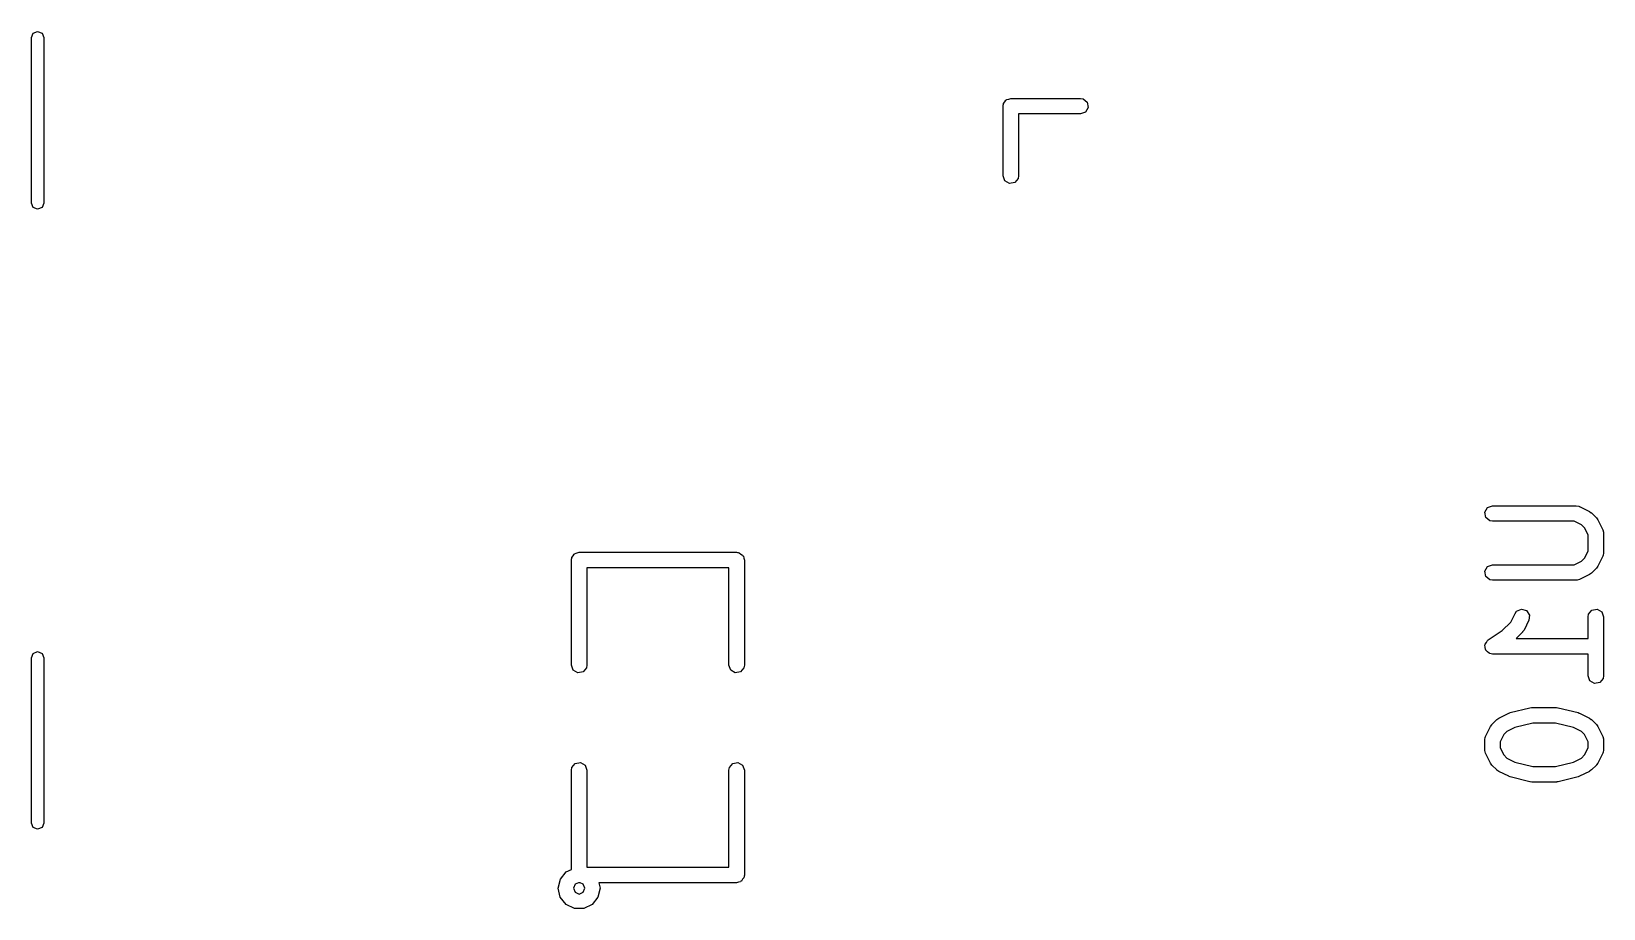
# Model space of a CAD drawing. Extents: x 0.15 to 2.92, y 0.08 to 4.24.
# Drawn here: x 0.151 to 0.75, y 2.411 to 2.745 of the extents above; entities that cross this region are included whole.
import ezdxf

# ---------------------------------------------------------------- set-up
doc = ezdxf.new("R2010")
doc.units = 0
doc.header["$MEASUREMENT"] = 0
doc.layers.add('BLACK', color=7, linetype='CONTINUOUS')

msp = doc.modelspace()

# ---------------------------------------------------------------- linework, layer by layer
at = {"layer": 'BLACK', "linetype": 'CONTINUOUS'}
for p, q in [((0.151339, 2.7424), (0.15203, 2.74407)), ((0.15203, 2.74407), (0.153701, 2.74476)), ((0.153701, 2.74476), (0.155371, 2.74407)), ((0.155371, 2.74407), (0.156063, 2.7424)), ((0.151339, 2.67941), (0.151339, 2.7424)), ((0.156063, 2.7424), (0.156063, 2.67941)), ((0.52374, 2.71899), (0.524461, 2.71926)), ((0.524461, 2.71926), (0.551035, 2.71926)), ((0.551035, 2.71926), (0.552045, 2.71908)), ((0.521508, 2.7163), (0.521576, 2.71669)), ((0.521508, 2.68973), (0.521508, 2.7163)), ((0.521553, 2.71682), (0.521618, 2.71693)), ((0.521576, 2.71669), (0.521553, 2.71682)), ((0.521618, 2.71693), (0.521686, 2.71731)), ((0.521686, 2.71731), (0.522179, 2.7179)), ((0.522179, 2.7179), (0.522563, 2.71857)), ((0.522563, 2.71857), (0.522813, 2.71866)), ((0.522813, 2.71866), (0.522984, 2.71886)), ((0.522984, 2.71886), (0.52374, 2.71899)), ((0.551035, 2.71335), (0.527413, 2.71335)), ((0.527413, 2.71335), (0.527413, 2.68973)), ((0.552933, 2.71404), (0.551035, 2.71335)), ((0.552045, 2.71908), (0.553593, 2.71778)), ((0.553943, 2.71579), (0.552933, 2.71404)), ((0.553593, 2.71778), (0.553943, 2.71579)), ((0.522199, 2.68783), (0.521508, 2.68973)), ((0.527413, 2.68973), (0.527235, 2.68872)), ((0.523948, 2.68682), (0.522199, 2.68783)), ((0.525937, 2.68717), (0.523948, 2.68682)), ((0.527235, 2.68872), (0.525937, 2.68717)), ((0.15203, 2.67774), (0.151339, 2.67941)), ((0.153701, 2.67705), (0.15203, 2.67774)), ((0.155371, 2.67774), (0.153701, 2.67705)), ((0.156063, 2.67941), (0.155371, 2.67774)), ((0.705032, 2.56166), (0.706042, 2.56341)), ((0.706042, 2.56341), (0.70794, 2.5641)), ((0.70794, 2.5641), (0.739811, 2.5641)), ((0.739811, 2.5641), (0.740821, 2.56392)), ((0.740821, 2.56392), (0.740956, 2.56381)), ((0.740956, 2.56381), (0.741132, 2.56379)), ((0.741132, 2.56379), (0.744881, 2.56192)), ((0.705383, 2.55967), (0.705032, 2.56166)), ((0.70693, 2.55837), (0.705383, 2.55967)), ((0.70794, 2.5582), (0.70693, 2.55837)), ((0.739114, 2.5582), (0.70794, 2.5582)), ((0.741812, 2.55685), (0.739114, 2.5582)), ((0.744881, 2.56192), (0.74559, 2.56139)), ((0.74559, 2.56139), (0.745649, 2.56136)), ((0.745649, 2.56136), (0.747523, 2.55949)), ((0.747523, 2.55949), (0.74803, 2.55876)), ((0.74803, 2.55876), (0.748076, 2.55872)), ((0.748076, 2.55872), (0.749951, 2.55497)), ((0.743009, 2.55565), (0.741812, 2.55685)), ((0.744357, 2.55295), (0.743009, 2.55565)), ((0.744357, 2.54685), (0.744357, 2.55295)), ((0.749951, 2.55497), (0.750244, 2.55399)), ((0.750244, 2.55399), (0.750203, 2.55382)), ((0.750203, 2.55382), (0.750263, 2.55365)), ((0.750263, 2.55365), (0.750263, 2.54615)), ((0.357718, 2.545), (0.358102, 2.54567)), ((0.358102, 2.54567), (0.358352, 2.54576)), ((0.358352, 2.54576), (0.358524, 2.54596)), ((0.358524, 2.54596), (0.359279, 2.5461)), ((0.359279, 2.5461), (0.36, 2.54636)), ((0.36, 2.54636), (0.42, 2.54636)), ((0.42, 2.54636), (0.420384, 2.54629)), ((0.420384, 2.54629), (0.420513, 2.54631)), ((0.420513, 2.54631), (0.420626, 2.54625)), ((0.420626, 2.54625), (0.42101, 2.54618)), ((0.42101, 2.54618), (0.421598, 2.54569)), ((0.421598, 2.54569), (0.422262, 2.5453)), ((0.743009, 2.54415), (0.744357, 2.54685)), ((0.750263, 2.54615), (0.750085, 2.54514)), ((0.357047, 2.54341), (0.357115, 2.54379)), ((0.357047, 2.50341), (0.357047, 2.54341)), ((0.357092, 2.54392), (0.357158, 2.54403)), ((0.357115, 2.54379), (0.357092, 2.54392)), ((0.357158, 2.54403), (0.357225, 2.54442)), ((0.357225, 2.54442), (0.357718, 2.545)), ((0.417047, 2.54045), (0.362953, 2.54045)), ((0.362953, 2.54045), (0.362953, 2.50341)), ((0.417047, 2.50341), (0.417047, 2.54045)), ((0.422262, 2.5453), (0.422353, 2.54505)), ((0.422353, 2.54505), (0.422557, 2.54488)), ((0.422557, 2.54488), (0.42269, 2.54413)), ((0.42269, 2.54413), (0.422953, 2.54341)), ((0.422953, 2.54341), (0.422953, 2.50341)), ((0.705032, 2.53917), (0.706042, 2.54091)), ((0.706042, 2.54091), (0.70794, 2.54161)), ((0.70794, 2.54161), (0.739114, 2.54161)), ((0.739114, 2.54161), (0.741812, 2.54295)), ((0.741812, 2.54295), (0.743009, 2.54415)), ((0.747523, 2.54031), (0.745649, 2.53844)), ((0.747551, 2.54037), (0.747523, 2.54031)), ((0.748076, 2.54108), (0.747551, 2.54037)), ((0.749951, 2.54483), (0.748076, 2.54108)), ((0.749971, 2.54501), (0.749951, 2.54483)), ((0.750085, 2.54514), (0.749971, 2.54501)), ((0.705383, 2.53718), (0.705032, 2.53917)), ((0.70693, 2.53588), (0.705383, 2.53718)), ((0.70794, 2.5357), (0.70693, 2.53588)), ((0.739811, 2.5357), (0.70794, 2.5357)), ((0.739977, 2.53576), (0.739811, 2.5357)), ((0.740149, 2.53572), (0.739977, 2.53576)), ((0.741132, 2.53601), (0.740149, 2.53572)), ((0.744881, 2.53789), (0.741132, 2.53601)), ((0.744926, 2.53793), (0.744881, 2.53789)), ((0.745649, 2.53844), (0.744926, 2.53793)), ((0.714887, 2.51978), (0.716548, 2.5231)), ((0.716548, 2.5231), (0.717159, 2.52392)), ((0.717159, 2.52392), (0.719012, 2.52473)), ((0.719012, 2.52473), (0.720948, 2.52415)), ((0.720948, 2.52415), (0.722061, 2.52247)), ((0.722061, 2.52247), (0.72183, 2.52046)), ((0.744357, 2.52178), (0.744536, 2.52279)), ((0.744357, 2.51348), (0.744357, 2.52178)), ((0.744536, 2.52279), (0.745834, 2.52434)), ((0.745834, 2.52434), (0.747823, 2.52469)), ((0.747823, 2.52469), (0.749572, 2.52368)), ((0.749572, 2.52368), (0.750263, 2.52178)), ((0.750263, 2.52178), (0.750263, 2.49928)), ((0.706302, 2.51299), (0.711683, 2.51658)), ((0.711683, 2.51658), (0.714887, 2.51978)), ((0.719402, 2.51594), (0.716944, 2.51348)), ((0.719429, 2.516), (0.719402, 2.51594)), ((0.719955, 2.51671), (0.719429, 2.516)), ((0.72183, 2.52046), (0.719955, 2.51671)), ((0.705032, 2.51104), (0.705117, 2.51119)), ((0.705181, 2.5102), (0.705032, 2.51104)), ((0.705106, 2.51136), (0.705614, 2.51205)), ((0.705117, 2.51119), (0.705106, 2.51136)), ((0.705236, 2.50934), (0.705181, 2.5102)), ((0.705614, 2.51205), (0.706042, 2.51279)), ((0.706042, 2.51279), (0.706202, 2.51285)), ((0.706202, 2.51285), (0.706302, 2.51299)), ((0.716944, 2.51348), (0.744357, 2.51348)), ((0.151339, 2.50618), (0.15203, 2.50785)), ((0.151339, 2.44319), (0.151339, 2.50618)), ((0.15203, 2.50785), (0.153701, 2.50854)), ((0.153701, 2.50854), (0.155371, 2.50785)), ((0.155371, 2.50785), (0.156063, 2.50618)), ((0.156063, 2.50618), (0.156063, 2.44319)), ((0.705354, 2.50922), (0.705236, 2.50934)), ((0.705383, 2.50905), (0.705354, 2.50922)), ((0.706039, 2.5085), (0.705383, 2.50905)), ((0.706631, 2.50788), (0.706039, 2.5085)), ((0.7068, 2.50787), (0.706631, 2.50788)), ((0.70693, 2.50776), (0.7068, 2.50787)), ((0.70794, 2.50758), (0.70693, 2.50776)), ((0.744357, 2.50758), (0.70794, 2.50758)), ((0.744357, 2.49928), (0.744357, 2.50758)), ((0.357738, 2.50151), (0.357047, 2.50341)), ((0.359487, 2.5005), (0.357738, 2.50151)), ((0.361476, 2.50085), (0.359487, 2.5005)), ((0.362775, 2.5024), (0.361476, 2.50085)), ((0.362953, 2.50341), (0.362775, 2.5024)), ((0.417738, 2.50151), (0.417047, 2.50341)), ((0.419487, 2.5005), (0.417738, 2.50151)), ((0.421476, 2.50085), (0.419487, 2.5005)), ((0.422775, 2.5024), (0.421476, 2.50085)), ((0.422953, 2.50341), (0.422775, 2.5024)), ((0.745048, 2.49738), (0.744357, 2.49928)), ((0.750085, 2.49827), (0.748787, 2.49673)), ((0.750263, 2.49928), (0.750085, 2.49827)), ((0.746797, 2.49637), (0.745048, 2.49738)), ((0.748787, 2.49673), (0.746797, 2.49637)), ((0.714723, 2.48527), (0.722222, 2.48715)), ((0.722222, 2.48715), (0.72281, 2.48719)), ((0.72281, 2.48719), (0.722938, 2.48724)), ((0.722938, 2.48724), (0.732312, 2.48724)), ((0.732312, 2.48724), (0.732893, 2.48713)), ((0.732893, 2.48713), (0.733028, 2.48715)), ((0.733028, 2.48715), (0.740527, 2.48527)), ((0.705299, 2.47623), (0.707174, 2.47998)), ((0.707174, 2.47998), (0.7077, 2.48069)), ((0.7077, 2.48069), (0.707727, 2.48075)), ((0.707727, 2.48075), (0.709602, 2.48262)), ((0.709602, 2.48262), (0.710325, 2.48313)), ((0.710325, 2.48313), (0.710369, 2.48318)), ((0.710369, 2.48318), (0.714119, 2.48505)), ((0.71647, 2.47962), (0.713439, 2.47811)), ((0.714119, 2.48505), (0.714607, 2.4852)), ((0.714607, 2.4852), (0.714723, 2.48527)), ((0.723302, 2.48133), (0.71647, 2.47962)), ((0.731949, 2.48133), (0.723302, 2.48133)), ((0.738781, 2.47962), (0.731949, 2.48133)), ((0.741812, 2.47811), (0.738781, 2.47962)), ((0.740527, 2.48527), (0.740993, 2.48507)), ((0.740993, 2.48507), (0.741132, 2.48505)), ((0.741132, 2.48505), (0.744881, 2.48318)), ((0.744881, 2.48318), (0.74559, 2.48265)), ((0.74559, 2.48265), (0.745649, 2.48262)), ((0.745649, 2.48262), (0.747523, 2.48075)), ((0.747523, 2.48075), (0.74803, 2.48002)), ((0.74803, 2.48002), (0.748076, 2.47998)), ((0.748076, 2.47998), (0.749951, 2.47623)), ((0.704987, 2.47491), (0.705165, 2.47592)), ((0.704987, 2.47116), (0.704987, 2.47491)), ((0.705165, 2.47592), (0.705279, 2.47606)), ((0.705279, 2.47606), (0.705299, 2.47623)), ((0.712242, 2.47691), (0.710893, 2.47421)), ((0.710893, 2.47421), (0.710893, 2.47186)), ((0.713439, 2.47811), (0.712242, 2.47691)), ((0.743009, 2.47691), (0.741812, 2.47811)), ((0.744357, 2.47421), (0.743009, 2.47691)), ((0.744357, 2.47186), (0.744357, 2.47421)), ((0.749951, 2.47623), (0.750244, 2.47525)), ((0.750244, 2.47525), (0.750203, 2.47508)), ((0.750203, 2.47508), (0.750263, 2.47491)), ((0.750263, 2.47491), (0.750263, 2.47116)), ((0.705048, 2.47099), (0.704987, 2.47116)), ((0.705007, 2.47082), (0.705048, 2.47099)), ((0.705299, 2.46984), (0.705007, 2.47082)), ((0.707174, 2.46609), (0.705299, 2.46984)), ((0.710893, 2.47186), (0.712242, 2.46916)), ((0.712242, 2.46916), (0.713439, 2.46796)), ((0.713439, 2.46796), (0.71647, 2.46645)), ((0.738781, 2.46645), (0.741812, 2.46796)), ((0.741812, 2.46796), (0.743009, 2.46916)), ((0.743009, 2.46916), (0.744357, 2.47186)), ((0.749951, 2.46984), (0.748076, 2.46609)), ((0.749971, 2.47002), (0.749951, 2.46984)), ((0.750085, 2.47015), (0.749971, 2.47002)), ((0.750263, 2.47116), (0.750085, 2.47015)), ((0.357047, 2.46341), (0.357225, 2.46442)), ((0.357047, 2.42559), (0.357047, 2.46341)), ((0.357225, 2.46442), (0.358524, 2.46596)), ((0.358524, 2.46596), (0.360513, 2.46631)), ((0.360513, 2.46631), (0.362262, 2.4653)), ((0.362262, 2.4653), (0.362953, 2.46341)), ((0.362953, 2.46341), (0.362953, 2.42636)), ((0.417047, 2.46341), (0.417225, 2.46442)), ((0.417047, 2.42636), (0.417047, 2.46341)), ((0.417225, 2.46442), (0.418524, 2.46596)), ((0.418524, 2.46596), (0.420513, 2.46631)), ((0.420513, 2.46631), (0.422262, 2.4653)), ((0.422262, 2.4653), (0.422953, 2.46341)), ((0.422953, 2.46341), (0.422953, 2.42341)), ((0.707221, 2.46605), (0.707174, 2.46609)), ((0.707727, 2.46532), (0.707221, 2.46605)), ((0.709602, 2.46345), (0.707727, 2.46532)), ((0.70966, 2.46342), (0.709602, 2.46345)), ((0.710369, 2.4629), (0.70966, 2.46342)), ((0.714119, 2.46102), (0.710369, 2.4629)), ((0.71647, 2.46645), (0.723302, 2.46474)), ((0.723302, 2.46474), (0.731949, 2.46474)), ((0.731949, 2.46474), (0.738781, 2.46645)), ((0.744881, 2.4629), (0.741132, 2.46102)), ((0.744926, 2.46294), (0.744881, 2.4629)), ((0.745649, 2.46345), (0.744926, 2.46294)), ((0.747523, 2.46532), (0.745649, 2.46345)), ((0.747551, 2.46538), (0.747523, 2.46532)), ((0.748076, 2.46609), (0.747551, 2.46538)), ((0.714258, 2.461), (0.714119, 2.46102)), ((0.714723, 2.4608), (0.714258, 2.461)), ((0.722222, 2.45892), (0.714723, 2.4608)), ((0.722358, 2.45894), (0.722222, 2.45892)), ((0.722938, 2.45883), (0.722358, 2.45894)), ((0.732312, 2.45883), (0.722938, 2.45883)), ((0.73244, 2.45888), (0.732312, 2.45883)), ((0.733028, 2.45892), (0.73244, 2.45888)), ((0.740527, 2.4608), (0.733028, 2.45892)), ((0.740643, 2.46088), (0.740527, 2.4608)), ((0.741132, 2.46102), (0.740643, 2.46088)), ((0.15203, 2.44152), (0.151339, 2.44319)), ((0.153701, 2.44083), (0.15203, 2.44152)), ((0.155371, 2.44152), (0.153701, 2.44083)), ((0.156063, 2.44319), (0.155371, 2.44152)), ((0.362953, 2.42636), (0.417047, 2.42636)), ((0.352047, 2.41842), (0.35284, 2.42187)), ((0.35284, 2.42187), (0.355049, 2.42463)), ((0.355049, 2.42463), (0.357047, 2.42559)), ((0.358433, 2.41997), (0.357784, 2.41841)), ((0.359714, 2.4205), (0.358433, 2.41997)), ((0.36, 2.42045), (0.359714, 2.4205)), ((0.360407, 2.42045), (0.36, 2.42045)), ((0.361567, 2.41997), (0.360407, 2.42045)), ((0.362216, 2.41841), (0.361567, 2.41997)), ((0.42, 2.42045), (0.367486, 2.42045)), ((0.367486, 2.42045), (0.367953, 2.41841)), ((0.420721, 2.42072), (0.42, 2.42045)), ((0.421476, 2.42085), (0.420721, 2.42072)), ((0.421648, 2.42105), (0.421476, 2.42085)), ((0.421898, 2.42114), (0.421648, 2.42105)), ((0.422282, 2.42181), (0.421898, 2.42114)), ((0.422775, 2.4224), (0.422282, 2.42181)), ((0.422842, 2.42278), (0.422775, 2.4224)), ((0.422908, 2.42289), (0.422842, 2.42278)), ((0.422953, 2.42341), (0.422885, 2.42302)), ((0.422885, 2.42302), (0.422908, 2.42289)), ((0.35205, 2.41841), (0.352047, 2.41842)), ((0.352828, 2.41497), (0.35205, 2.41841)), ((0.355028, 2.4122), (0.352828, 2.41497)), ((0.357784, 2.41841), (0.358433, 2.41684)), ((0.358433, 2.41684), (0.36, 2.41619)), ((0.36, 2.41619), (0.361567, 2.41684)), ((0.361567, 2.41684), (0.362216, 2.41841)), ((0.367154, 2.41493), (0.36494, 2.41217)), ((0.367953, 2.41838), (0.367154, 2.41493)), ((0.367953, 2.41841), (0.367953, 2.41838)), ((0.358211, 2.41066), (0.355028, 2.4122)), ((0.361748, 2.41065), (0.358211, 2.41066)), ((0.36494, 2.41217), (0.361748, 2.41065))]:
    msp.add_line(p, q, dxfattribs=at)

doc.saveas('drawing.dxf')
